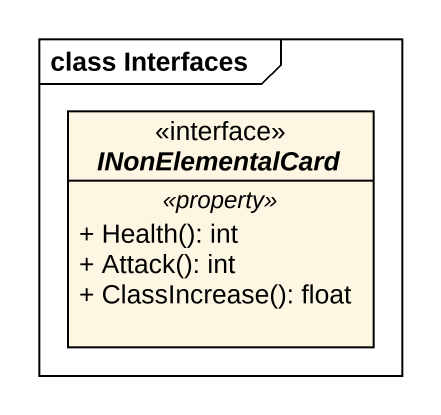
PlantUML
@startuml
mainframe class Interfaces
hide circle
hide empty members
skinparam classAttributeIconSize 0
interface INonElementalCard <<interface>> {
  .. <<property>> ..
  + Health(): int
  + Attack(): int
  + ClassIncrease(): float
}
@enduml
